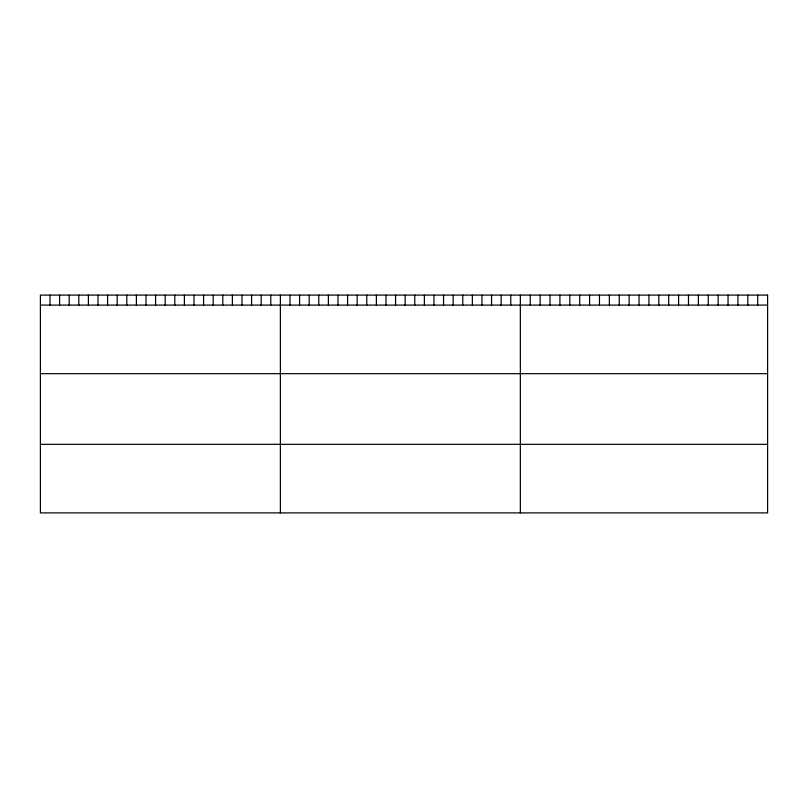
<?xml version="1.0" encoding="UTF-8"?>
<svg xmlns="http://www.w3.org/2000/svg" width="808" height="808" viewBox="0 0 808 808"><rect width="100%" height="100%" fill="white"/><g stroke="black" fill="none" stroke-linecap="round" stroke-linejoin="round"><path stroke-width="1.21" d="M40.4 305.101L767.6 305.101M40.4 373.68L767.6 373.68M40.4 444.319L767.6 444.319M757.712 295.102L757.712 305.101M747.824 295.102L747.824 305.101M737.926 295.102L737.926 305.101M728.038 295.102L728.038 305.101M718.15 295.102L718.15 305.101M708.263 295.102L708.263 305.101M698.375 295.102L698.375 305.101M688.477 295.102L688.477 305.101M678.589 295.102L678.589 305.101M668.701 295.102L668.701 305.101M658.813 295.102L658.813 305.101M648.925 295.102L648.925 305.101M639.027 295.102L639.027 305.101M629.139 295.102L629.139 305.101M619.251 295.102L619.251 305.101M609.363 295.102L609.363 305.101M599.475 295.102L599.475 305.101M589.577 295.102L589.577 305.101M579.69 295.102L579.69 305.101M569.802 295.102L569.802 305.101M559.914 295.102L559.914 305.101M550.026 295.102L550.026 305.101M540.128 295.102L540.128 305.101M530.24 295.102L530.24 305.101M520.352 295.102L520.352 512.898M510.757 295.102L510.757 305.101M501.152 295.102L501.152 305.101M491.557 295.102L491.557 305.101M481.952 295.102L481.952 305.101M472.357 295.102L472.357 305.101M462.762 295.102L462.762 305.101M453.157 295.102L453.157 305.101M443.562 295.102L443.562 305.101M433.957 295.102L433.957 305.101M424.362 295.102L424.362 305.101M414.767 295.102L414.767 305.101M405.161 295.102L405.161 305.101M395.566 295.102L395.566 305.101M385.961 295.102L385.961 305.101M376.366 295.102L376.366 305.101M366.771 295.102L366.771 305.101M357.166 295.102L357.166 305.101M347.571 295.102L347.571 305.101M337.966 295.102L337.966 305.101M328.371 295.102L328.371 305.101M318.776 295.102L318.776 305.101M309.171 295.102L309.171 305.101M299.576 295.102L299.576 305.101M289.971 295.102L289.971 305.101M280.376 295.102L280.376 512.898M270.781 295.102L270.781 305.101M261.176 295.102L261.176 305.101M251.581 295.102L251.581 305.101M241.976 295.102L241.976 305.101M232.381 295.102L232.381 305.101M222.786 295.102L222.786 305.101M213.181 295.102L213.181 305.101M203.586 295.102L203.586 305.101M193.981 295.102L193.981 305.101M184.386 295.102L184.386 305.101M174.791 295.102L174.791 305.101M165.186 295.102L165.186 305.101M155.591 295.102L155.591 305.101M145.985 295.102L145.985 305.101M136.39 295.102L136.39 305.101M126.795 295.102L126.795 305.101M117.19 295.102L117.19 305.101M107.595 295.102L107.595 305.101M97.99 295.102L97.99 305.101M88.395 295.102L88.395 305.101M78.8 295.102L78.8 305.101M69.195 295.102L69.195 305.101M59.6 295.102L59.6 305.101M49.995 295.102L49.995 305.101M767.6 295.102L40.4 295.102L40.4 512.898L767.6 512.898L767.6 295.102"/></g></svg>
